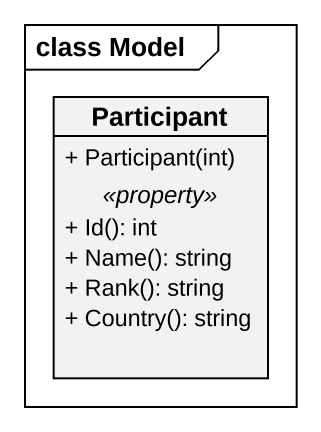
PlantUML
@startuml
mainframe class Model
hide circle
hide empty members
skinparam classAttributeIconSize 0
class "Participant" as Participant_ {
  + Participant(int)
  .. <<property>> ..
  + Id(): int
  + Name(): string
  + Rank(): string
  + Country(): string
}
@enduml
